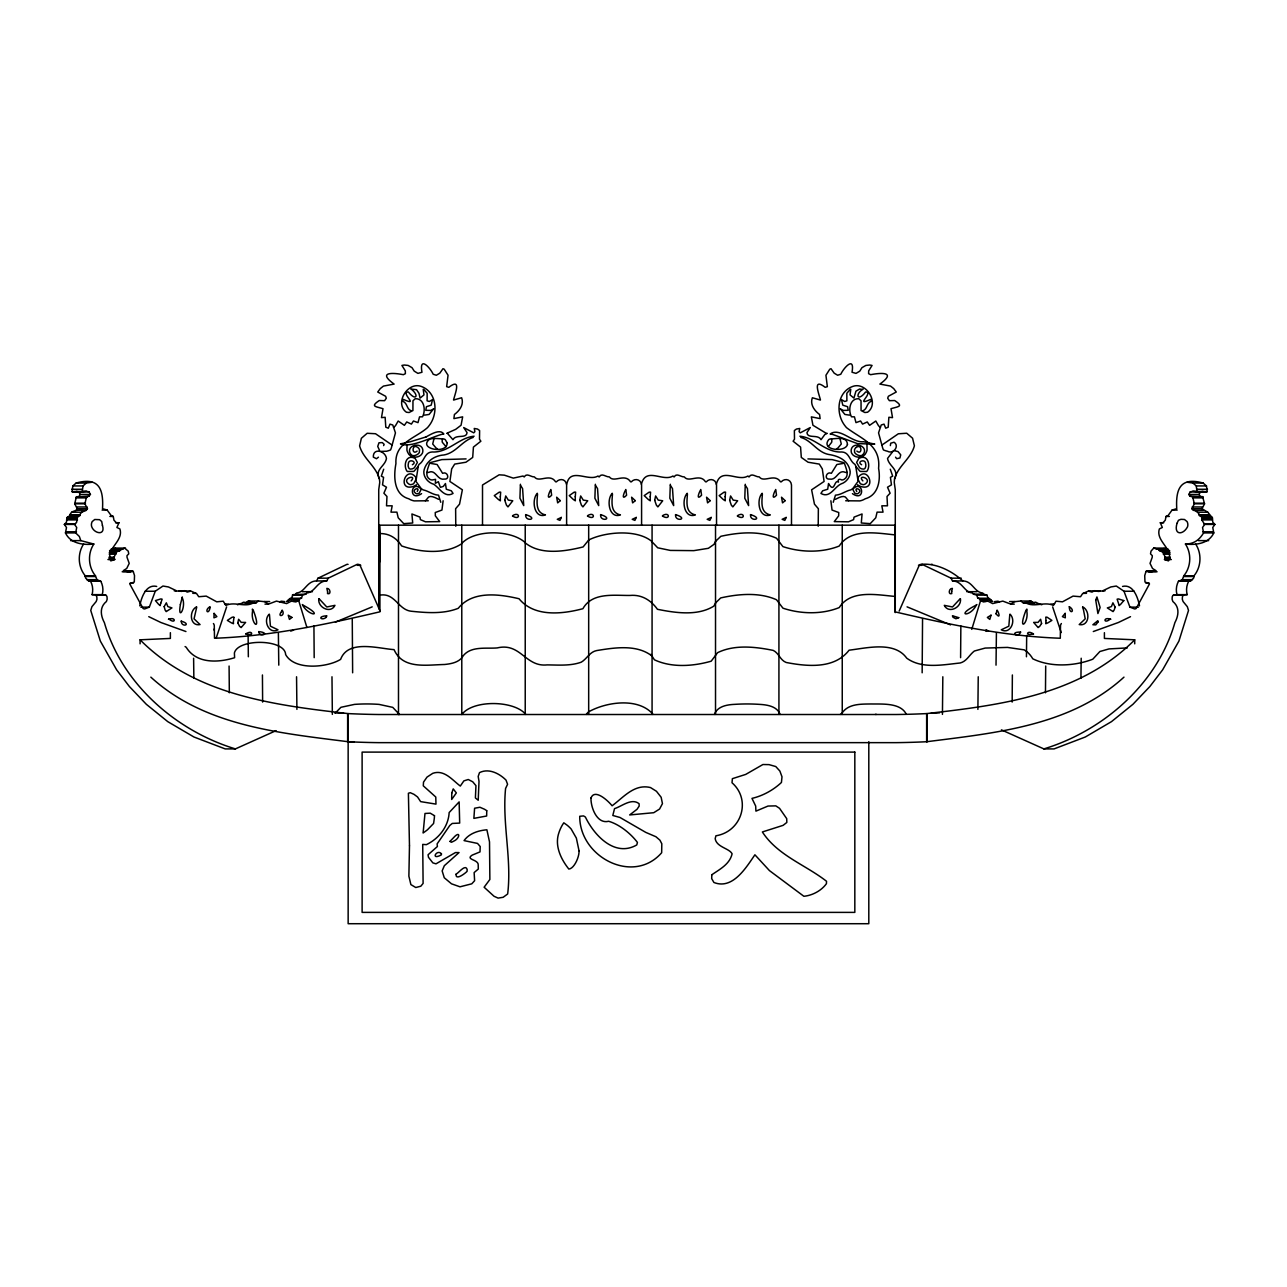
<?xml version="1.0" encoding="UTF-8"?>
<svg xmlns="http://www.w3.org/2000/svg" width="1287" height="1287" viewBox="0 0 1287 1287"><rect width="100%" height="100%" fill="white"/><g stroke="black" fill="none" stroke-linecap="round" stroke-linejoin="round"><path stroke-width="1.5" d="M922.152 672.795L922.554 618.629M1012.161 702.075L1012.37 674.967M818.21 526.254L818.355 508.703L814.462 504.15L811.614 489.816L824.082 481.467L822.313 468.902L819.304 464.092L808.059 462.226L801.302 457.432L800.578 447.088L793.114 441.216L794.497 439.205L794.369 430.55L796.428 429.054L799.774 428.458L799.082 431.628L800.273 432.834L810.295 427.541L806.949 432.609C807.544 439.157 818.049 433.832 821.026 439.687L824.87 434.475L827.235 433.333M960.601 657.657L960.858 625.965M1045.462 692.792L1045.704 666.039M942.438 714.382L942.824 676.769M977.895 709.378L978.233 676.769M1026.447 656.772L1026.688 635.456M996.025 665.154L996.411 632.979M1080.935 678.265L1081.193 658.236M318.806 598.777C317.503 607.593 330.807 614.06 334.958 605.34L326.769 606.981L319.208 598.857M109.685 551.93L116.49 551.93L124.582 548.085L128.25 551.158L128.748 553.877L126.979 555.646L127.043 557.368L129.215 563.384L126.721 568.484L123.439 570.559L127.847 571.766L133.237 571.396L134.524 575.627L134.298 581.965L129.762 583.928L143.098 608.478A3.829 3.652 -90 0 0 144.691 608.928L149.324 607.142L155.26 591.248L162.95 586.035L168.436 586.952L177.107 591.071L184.829 590.701L187.21 592.1L190.959 591.071L196.75 593.757L198.729 596.734L206.21 596.106L216.763 601.833L223.23 601.174L225.836 605.421C234.99 601.093 245.672 608.156 254.054 602.445A4.006 3.813 -90 0 1 255.614 603.088L258.542 601.029L265.074 601.737L268.388 604.134L276.464 601.109L286.599 603.587L289.511 602.075A9.17 8.736 -90 0 1 291.65 601.206L295.913 601.817C302.847 599.243 288.304 598.294 286.534 601.608M440.765 502.284L438.545 495.189C432.577 494.771 428.716 491.071 423.085 489.848A17.632 17.632 0 0 1 421.074 488.416L415.91 481.322L418.211 466.473A7.111 7.111 0 0 1 419.031 464.382C424.597 461.068 424.501 452.284 432.11 451.978C448.278 452.976 458.832 437.58 474.131 436.213M269.466 614.526L270.415 626.19L277.992 629.793C268.983 634.845 262.661 620.495 269.192 614.189M1163.705 522.747L1160.311 522.747L1162.338 527.477L1159.378 528.925C1155.324 541.328 1174.146 549.018 1168.467 560.891L1164.526 559.555L1165.185 557.207L1163.223 552.75L1158.895 549.485L1153.715 548.101L1150.996 551.158L1150.514 553.877L1152.283 555.646L1152.203 557.368L1150.031 563.384L1152.541 568.484L1155.823 570.559L1151.415 571.766L1146.009 571.396L1144.722 575.627L1144.963 581.965L1149.484 583.928L1136.164 608.478A3.829 3.652 -90 0 1 1134.571 608.928L1129.938 607.142L1124.001 591.248L1116.312 586.035L1110.826 586.952L1102.155 591.071L1094.433 590.701L1092.036 592.1L1088.303 591.071L1082.512 593.757L1080.533 596.734L1073.052 596.106L1062.483 601.833L1056.032 601.174L1053.426 605.421C1044.272 601.093 1033.59 608.156 1025.208 602.445A4.006 3.813 -90 0 0 1023.648 603.088L1020.704 601.029L1014.172 601.737L1010.874 604.134L1002.798 601.109L992.663 603.587L989.751 602.075A9.17 8.736 -90 0 0 987.612 601.206L983.348 601.817C976.415 599.243 990.958 598.294 992.727 601.608M894.867 561.727L895.269 553.313M378.442 457.175L376.496 458.719L373.343 457.126C372.812 447.474 385.521 450.707 386.454 458.478C385.167 466.377 374.34 469.465 379.44 479.005A70.978 70.978 0 0 1 379.745 482.464L378.732 489.687L378.748 608.719M115.54 522.747L118.951 522.747L116.908 527.477L119.884 528.925C123.938 541.328 105.1 549.018 110.795 560.891L114.736 559.555L114.076 557.207L116.49 551.93M537.532 493.902C537.017 501.689 535.167 512.676 545.431 514.913C534.25 519.128 531.081 500.016 537.29 493.259M612.483 493.902C611.968 501.689 610.118 512.676 620.398 514.913C609.201 519.128 606.032 500.016 612.242 493.259M687.435 493.902C686.952 501.721 685.038 512.612 695.35 514.913C684.153 519.128 680.984 500.016 687.194 493.259M762.387 493.902C761.904 501.721 760.006 512.612 770.302 514.913C759.121 519.128 755.936 500.016 762.145 493.259M276.11 730.63L235.392 748.905C175.772 730.743 121.863 683.703 104.392 622.667C100.402 615.218 99.582 606.997 106.354 601.56A24.405 23.263 90 0 0 107.159 599.195L107.03 596.798A4.151 3.958 -90 0 0 106.001 595.27L102.268 594.642A17.503 16.683 -90 0 0 100.772 581.274L96.959 579.665L95.447 575.788C88.159 566.988 87.516 553.603 93.822 544.047C82.658 545.286 70.318 543.387 65.46 532.915L66.506 527.509L64.35 524.42L66.49 522.184L66.827 517.889L69.53 515.862C71.332 508.783 80.743 510.36 86.181 510.344L87.452 508.719L84.91 503.796L86.277 497.876L90.428 494.465L89.012 491.827L86.454 491.328L72.056 491.666L72.796 485.939L76.126 483.043C100.064 476.335 103.491 490.572 102.526 508.655L107.175 510.07L111.149 515.476L113.256 516.441L113.98 520.238L116.313 522.699L118.951 522.747M66.827 517.889L77.027 517.889L81.724 512.21L86.181 510.344M1160.311 522.747L1162.933 522.699L1165.282 520.238L1166.006 516.441L1168.113 515.476L1172.087 510.07L1176.736 508.655C1175.771 490.572 1179.198 476.335 1203.136 483.043L1206.466 485.939L1207.206 491.666L1192.808 491.328L1190.25 491.827L1188.834 494.465L1189.944 496.187L1192.695 496.959L1194.352 503.796L1204.552 503.796L1202.01 508.719L1207.737 512.21L1212.434 517.889L1212.772 522.184L1214.912 524.42L1212.74 527.509L1213.802 532.915C1208.927 543.387 1196.604 545.286 1185.44 544.047C1191.746 553.603 1191.086 566.988 1183.815 575.788L1182.303 579.665L1178.474 581.274A17.503 16.683 -90 0 0 1176.978 594.642L1173.261 595.27A4.151 3.958 -90 0 0 1172.232 596.798L1172.103 599.195A24.405 23.263 90 0 0 1172.907 601.56C1179.664 606.997 1178.844 615.218 1174.87 622.667C1157.399 683.703 1103.49 730.743 1043.87 748.905L1001.415 729.858M1189.944 496.187L1202.589 496.685L1204.552 503.796M1214.912 524.42L1204.696 524.42L1201.768 519.9L1202.219 517.889L1212.434 517.889M981.032 600.144L980.903 601.367L979.198 598.552A4.279 4.086 -90 0 0 977.782 598.262L976.753 595.141L973.422 594.144A14.559 13.884 -90 0 0 972.441 592.985C964.156 592.406 962.242 580.92 952.509 580.936L951.029 578.169L921.975 564.301A7.239 6.902 -90 0 0 919.449 564.8L899.163 611.1M991.231 600.144L991.103 601.367L989.413 598.552A4.279 4.086 -90 0 0 987.982 598.262L977.782 598.262M826.479 433.446L812.95 425.273L811.341 416.859L820.109 418.613L819.594 414.511C814.398 410.714 809.845 404.472 812.354 397.763L820.462 400.048C818.822 393.355 812.258 377.413 825.176 387.307L827.348 386.663L825.932 375.257L829.777 369.224L831 368.693L834.185 373.166L837.628 375.241L840.797 374.244C843.725 367.809 854.97 355.405 852.026 372.249L856.032 373.391L859.764 371.155L861.952 367.68L865.845 365.444L869.706 365.025L872.071 365.428L868.677 370.865L868.612 373.664L870.639 374.694C881.482 372.554 896.766 371.895 879.89 384.073L890.54 386.084L893.709 388.594L896.267 392.02L888.4 396.251L887.676 398.214L889.381 400.691L894.674 400.53C904.182 406.756 898.036 406.483 891.006 408.703L892.518 417.632L888.867 417.278L888.207 427.171L885.697 428.201L884.024 424.131L881.209 425L878.554 432.866L882.625 447.812A38.16 38.16 0 0 0 883.332 449.71L883.638 450.016A25.386 25.386 0 0 0 887.435 451.238C893.242 454.568 899.822 446.074 894.079 442.213L890.717 443.211L890.363 445.608M1187.097 482.239L1192.936 483.043L1196.266 485.939L1197.007 491.666L1192.808 491.328M895.269 612.596L895.269 489.671L894.256 482.464A70.978 70.978 0 0 1 894.545 479.005C899.645 469.465 888.834 466.377 887.531 458.478L892.888 451.399M443.13 500.772L441.94 510.054L435.263 512.516L435.344 515.862L439.704 521.605L425.498 521.814L420.366 519.61L419.98 517.133L411.92 513.963L412.709 522.989L403.748 523.648L398.214 517.792L396.911 512.146L390.975 512.146L392.181 505.807L386.534 505.807L386.969 496.492L383.896 493.211L386.486 487.226L382.529 484.845L383.574 477.316L381.306 476.158L383.703 469.224M381.097 451.399L386.567 451.238A25.386 25.386 0 0 0 390.363 450.016L390.653 449.71A38.16 38.16 0 0 0 391.377 447.812L395.447 432.882L392.808 425.016L389.993 424.131L388.304 428.201L385.794 427.171L385.135 417.294L381.483 417.632L383.011 408.719C376.045 406.435 369.771 406.821 379.279 400.53L384.604 400.691L386.309 398.23L385.617 396.283L377.734 392.02L380.26 388.626L383.429 386.1L394.112 384.089C377.268 371.911 392.438 372.538 403.346 374.694L405.373 373.68L405.325 370.897L401.914 365.428L404.263 365.025L408.108 365.428L412.017 367.664L414.221 371.123L417.921 373.375L421.959 372.265C419.015 355.437 430.244 367.76 433.188 374.244L436.341 375.257L439.8 373.182L442.985 368.709L444.208 369.208L448.053 375.225L446.653 386.647L448.793 387.323C461.727 377.413 455.18 393.323 453.523 400.048L461.631 397.763C464.157 404.456 459.604 410.714 454.408 414.494L453.893 418.613L462.66 416.843L461.052 425.257L455.695 429.343L446.75 433.333M100.788 581.274L88.465 580.791L85.602 578.056L85.248 575.788C77.96 566.988 77.3 553.603 83.607 544.047M715.492 541.57L713.947 544.385L708.365 548.31L693.806 550.643L670.302 550.418L657.721 547.795L652.075 541.859M1202.219 517.889L1197.537 512.21L1191.81 508.719L1194.352 503.796M407.03 444.868L406.933 450.08A8.816 8.816 0 0 0 407.834 452.557C410.135 458.51 419.433 458.622 422.329 453.297A6.644 6.644 0 0 0 422.635 449.083C421.074 442.68 409.379 444.61 409.459 450.82A7.69 7.69 0 0 0 410.456 453.877L412.467 455.662L414.494 455.614A9.122 9.122 0 0 0 417.841 454.166L419.369 452.557L419.482 449.726A5.293 5.293 0 0 0 417.632 447.313C411.743 443.162 411.599 455.759 417.117 451.126M288.015 600.144L288.143 601.367L289.848 598.552A4.279 4.086 -90 0 1 291.264 598.262L293.291 594.61L305.823 594.144A14.559 13.884 -90 0 1 306.805 592.985C315.106 592.406 317.02 580.92 326.737 580.936L328.233 578.169L357.287 564.301A7.239 6.902 -90 0 1 359.813 564.8L380.099 611.1M306.901 627.461L298.745 600.788L300.048 598.552A4.279 4.086 -90 0 1 301.464 598.262L302.493 595.141L305.823 594.144M335.087 713.255L340.926 707.303L354.504 704.391A94.369 52.091 0 0 1 379.038 704.391L392.76 707.367L399.437 714.446M442.487 439.35L442.229 440.186A4.07 4.07 0 0 0 442.406 442.39L446.106 446.734M75.981 510.344L77.252 508.719L74.694 503.796L76.351 496.959L89.318 496.187M971.765 629.375L980.517 600.788M86.454 491.328L82.255 491.666L82.995 485.939L86.326 483.043L92.149 482.239M1195.639 544.047C1201.945 553.603 1201.302 566.988 1194.014 575.788L1193.66 578.056L1190.797 580.791L1178.474 581.274M1185.44 544.047C1194.288 543.951 1199.468 539.687 1203.586 532.915L1213.802 532.915M216.184 638.03L226.609 606.917M65.46 532.915L75.66 532.915L76.721 527.509L74.549 524.42L64.35 524.42M77.027 517.889L76.689 522.184L74.549 524.42M196.702 607.223L194.047 618.838L200.048 624.565C189.865 626.689 188.642 610.891 196.541 606.82M139.752 605.855C141.28 598.021 145.817 583.831 156.692 586.438M550.595 490.057C548.793 493.098 546.155 500.949 551.656 495.222L550.836 489.494M625.546 490.057C623.745 493.098 621.106 500.949 626.608 495.222L625.788 489.494M700.514 490.057C698.696 493.098 696.058 500.949 701.576 495.222L700.739 489.494M775.466 490.057C773.648 493.098 771.026 500.949 776.528 495.222L775.691 489.494M566.618 524.999L566.618 485.006C569.61 466.393 587.998 482.03 597.956 476.029A3.99 3.99 0 0 1 599.098 476.978C601.753 472.426 605.759 477.139 609.394 476.93C613.899 483.172 624.79 472.86 630.566 481.788L631.29 481.869C634.732 477.895 641.103 479.231 641.586 485.006L641.586 524.999M641.393 484.25C645.897 466.409 662.869 482.239 672.908 476.029A3.99 3.99 0 0 1 674.05 476.978C676.705 472.426 680.726 477.139 684.346 476.93C688.851 483.172 699.758 472.86 705.517 481.788L706.257 481.869C709.684 477.895 716.055 479.231 716.537 485.006L716.537 524.999M716.344 484.25C720.849 466.409 737.821 482.239 747.86 476.029A3.99 3.99 0 0 1 749.002 476.978C751.672 472.426 755.678 477.139 759.298 476.93C763.802 483.172 774.71 472.86 780.469 481.788L781.209 481.869C784.636 477.895 791.006 479.231 791.489 485.006L791.489 524.887M894.545 479.005C897.988 465.974 910.955 458.735 914.397 445.801L912.563 438.207L906.724 433.236L898.342 433.783L881.852 445.109M433.928 438.915L432.705 444.031L436.148 448.085A23.472 23.472 0 0 0 437.371 448.825L437.483 448.873M348.069 564.382A7.239 6.902 -90 0 0 347.088 564.301L318.034 578.169L316.538 580.936C306.805 580.92 304.906 592.406 296.605 592.985A14.559 13.884 90 0 0 295.624 594.144M1200.144 496.187L1199.034 494.465L1200.449 491.827L1203.007 491.328M715.524 603.104L713.818 606.145C697.522 616.232 675.53 612.902 657.448 609.298C651.029 600.321 641.763 594.353 629.97 595.447C613.835 595.608 592.149 592.117 582.898 608.703C562.017 614.237 534.121 617.213 519.047 598.745C499.002 593.999 472.409 590.54 458.269 608.301C443.436 614.205 426.737 612.821 411.164 611.228C398.117 609.781 394.996 592.487 379.922 595.157M214.141 630.163L214.237 628.925M433.622 408.816L429.118 414.43L424.469 415.154M714.446 714.382C717.422 706.193 727.235 704.649 734.974 704.343A103.25 56.998 0 0 1 759.008 704.343C766.762 704.745 777.01 706.08 780.115 714.382M715.524 602.976L720.704 597.924C738.706 593.87 759.298 592.117 776.495 599.742L782.963 608.188C800.691 614.06 821.766 614.639 839.221 607.577C850.787 589.349 876.817 594.884 895.108 596.428M715.524 541.377L720.849 536.293C738.835 532.368 759.443 530.469 776.56 538.256L782.914 546.605C800.675 552.477 821.717 553.008 839.204 546.042C850.771 528.04 876.769 533.091 895.108 534.893M79.118 496.187L80.212 494.465L90.428 494.465M588.674 540.057L583.108 546.943C564.993 551.415 540.733 555.453 525.225 542.873M298.745 600.788L298.23 600.144M960.054 598.857L952.493 606.981L944.304 605.34C948.439 614.06 961.759 607.593 960.456 598.777M586.293 714.382L586.775 713.77A20.077 11.084 0 0 0 587.065 713.4L587.21 713.223A17.551 9.685 0 0 1 588.626 711.856C606.08 701.962 637.725 697.313 652.589 713.786A42.664 23.536 0 0 0 652.895 714.382M461.776 543.468C474.453 529.295 511.164 529.6 525.225 542.631M418.243 466.361L413.867 471.412L407.255 471.492C403.507 467.261 405.083 456.097 412.323 457.4A11.905 11.905 0 0 1 415.202 458.526L417.39 462.435L414.462 467.631A6.66 6.66 0 0 1 412.097 468.902L410.489 469.079A2.14 2.14 0 0 1 408.767 467.969L408.236 466.457A6.692 6.692 0 0 1 408.333 463.883C408.252 458.124 418.082 461.727 412.371 464.736M383.623 445.608L384.121 444.288L382.303 442.583L378.973 442.792L377.734 446.412L379.633 450.659M1110.343 619.047C1104.021 624.308 1103.12 617.792 1108.557 618.693A15.219 14.495 -90 0 1 1110.343 619.047L1110.826 619.24M1163.207 548.922L1164.88 548.085L1168.226 549.163M461.776 543.693C444.819 554.89 420.045 552.332 401.641 545.945C396.83 538.352 389.414 533.365 379.922 533.574L379.52 525.176L895.269 525.176L894.867 611.808C949.275 624.533 1004.278 636.293 1060.295 638.239L1060.52 625.289A16.892 9.331 0 0 1 1061.373 623.535M828.41 446.396L831.595 442.39A4.07 4.07 0 0 0 831.756 440.186L831.515 439.35M425.321 500.772L426.737 499.34A29.102 29.102 0 0 0 427.397 498.391C429.568 494.224 435.649 497.892 438.545 499.324M976.334 605.083C970.108 617.647 954.327 615.958 976.334 605.083L976.93 604.552M417.245 491.473C420.736 486.213 410.714 489.623 415.428 493.082A3.893 3.893 0 0 0 416.763 493.806L419.112 493.371L420.881 490.009A2.574 2.574 0 0 0 420.962 488.883C410.65 479.005 408.285 502.799 421.573 493.661M1134.716 643.838L1134.716 639.816C1079.632 695.237 1000.546 705.163 926.64 713.593A460.939 254.408 0 0 1 896.138 714.51L378.668 714.51A460.939 254.408 0 0 1 348.15 713.593C274.26 705.163 195.157 695.237 140.09 639.816L140.09 643.838M588.674 539.993C604.97 531.821 637.049 528.86 652.075 541.634M1204.696 524.42L1202.541 527.509L1203.586 532.915M245.656 634.073L246.058 633.751A15.267 14.559 90 0 1 247.699 632.898C252.686 630.453 253.829 636.824 246.058 633.751M1123.969 677.139C1070.334 726.109 995.366 732.947 926.64 741.73A460.939 254.408 0 0 1 896.138 742.647L378.668 742.647A460.939 254.408 0 0 1 348.15 741.73C279.424 732.947 204.472 726.109 150.836 677.139M290.733 631.113L293.581 630.099M416.505 484.749L416.28 484.926A16.345 16.345 0 0 1 413.32 486.454C396.702 491.714 405.791 464.044 416.151 477.686A3.555 3.555 0 0 1 416.039 479.279L413.626 483.799L410.891 484.7A5.148 5.148 0 0 1 408.767 483.992C400.852 478.41 417.535 473.825 411.148 480.888M433.269 409.202L430.63 410.424L425.772 410.312L426.415 406.708L431.193 405.164L432.512 399.613L429.327 401.48L427.107 400.82L427.171 393.275L423.97 389.607L423.214 389.269L423.97 394.9L420.077 398.101L418.999 393.339L416.538 389.688L410.81 389.076M256.016 602.911L245.415 603.088A4.006 3.813 -90 0 0 243.854 602.445L237.5 604.777M1097.891 591.473L1100.337 591.248M111.036 549.163L114.382 548.085L125.547 548.101M1033.204 633.751C1025.433 636.824 1026.576 630.453 1031.563 632.898A15.267 14.559 -90 0 1 1033.204 633.751L1033.59 634.073M1103.056 591.28L1105.05 590.781M863.175 389.076C854.536 394.192 857.592 402.429 865.62 391.972L867.197 392.117C871.042 395.093 855.163 406.225 870.688 399.388L871.331 401.254C866.457 402.783 867.47 409.427 862.789 410.762M856.354 447.313C862.258 443.162 862.387 455.759 856.885 451.126M836.518 448.873L836.614 448.825A23.472 23.472 0 0 0 837.853 448.085L841.296 444.031L840.057 438.915M835.456 499.324C838.352 497.892 844.417 494.224 846.589 498.391A29.102 29.102 0 0 0 847.264 499.34L848.664 500.772M1130.501 616.666L1118.403 622.49L1093.306 631.531M994.497 601.624L997.811 601.206A9.17 8.736 -90 0 1 999.532 601.849M1028.957 601.592L1030.919 601.029L1033.847 603.088A4.006 3.813 -90 0 1 1035.408 602.445L1041.762 604.777M245.415 603.088L248.343 601.029L258.542 601.029M335.408 622.12L372.2 606.853M168.436 619.24L168.903 619.047A15.219 14.495 -90 0 1 170.704 618.693C176.142 617.792 175.241 624.308 168.903 619.047M178.909 591.248L190.412 590.91M399.388 714.382L398.487 714.382M849.533 415.154L844.883 414.43L840.379 408.816M1050.755 604.263L1054.552 603.748M473.214 437.403C462.13 440.765 455.968 452.863 443.999 454.954C435.07 455.582 426.866 460.537 424.195 469.562C422.313 475.917 427.702 482.689 433.783 484.266C439.768 488.159 444.626 498.342 453.056 493.436L451.319 490.797L446.299 489.237L445.463 483.526L443.339 486.389L440.379 487.355L438.368 481.708L435.36 483.285L435.553 479.343L432.126 480.003A6.548 6.548 0 0 1 429.858 479.343C424.227 475.997 427.895 468.42 429.424 463.738A16.538 16.538 0 0 1 430.019 462.693L441.795 459.604L466.087 458.912M876.302 714.382L875.417 714.382M1122.554 586.438C1133.445 583.831 1137.965 598.021 1139.51 605.855M1009.603 601.544L1015.041 601.544M174.212 590.781L176.206 591.28M428.314 500.772L414.141 500.9A15.862 15.862 0 0 1 408.816 498.809C393.661 494.594 393.5 476.512 395.929 463.593C394.659 442.631 415.363 438.368 427.541 427.59A86.47 86.47 0 0 0 429.456 425.209C438.594 412.982 436.808 391.779 420.929 386.309C407.207 381.708 394.337 403.748 406.435 412.242L409.105 412.516L412.918 410.553L412.966 400.788L415.186 398.713C424.308 398.23 425.997 410.376 422.538 416.779L419.546 416.859L418.002 422.635L413.449 420.994L411.406 424.099L406.74 421.959L404.391 425.337L398.182 421.026L395.608 425.482A14.254 14.254 0 0 1 393.999 427.171L393.532 427.075M264.205 601.544L269.643 601.544M1173.261 595.27L1187.193 594.642A17.503 16.683 -90 0 1 1188.689 581.274M880.469 427.075L880.002 427.171A14.254 14.254 0 0 1 878.377 425.482L875.803 421.026L869.594 425.337L867.261 421.959L862.596 424.099L860.553 420.994L855.984 422.635L854.439 416.859L851.447 416.779C847.988 410.376 849.693 398.23 858.799 398.713L861.035 400.788L861.067 410.553L864.896 412.516L867.551 412.242C879.664 403.748 866.778 381.708 853.072 386.309C837.177 391.779 835.408 412.982 844.545 425.209A86.47 86.47 0 0 0 846.444 427.59C861.1 438.98 881 444.562 878.587 468.355C880.823 480.324 878.329 495.141 865.17 498.809A15.862 15.862 0 0 1 859.861 500.9L845.688 500.772M843.435 463.4L836.856 464.51L831.386 473.31C826.254 470.945 823.696 479.906 829.825 479.102C836.856 480.469 838.191 469.015 845.318 472.361A8.253 8.253 0 0 0 846.685 472.393L847.007 472.361M302.928 605.083C325.643 617.1 308.301 616.698 302.332 604.552M185.071 646.557L185.28 646.669A6.194 3.411 0 0 1 186.261 647.361C196.525 664.076 218.645 662.708 234.604 657.705L234.395 652.992C237.886 638.32 285.087 638.867 285.634 654.568C294.594 670.817 327.461 667.551 340.621 659.362C348.069 639.253 377.976 648.503 394.063 649.629C402.751 669.497 426.27 664.864 444.61 664.494C451.528 663.77 459.7 662.306 463.352 655.598C471.348 645.897 486.132 648.841 497.2 647.924C520.849 642.31 525.241 667.245 547.168 664.896C558.494 664.977 570.382 666.103 581.241 662.178C586.856 658.944 589.671 651.914 596.637 650.578C614.494 647.667 636.775 644.079 652.075 656.064M939.526 712.869L931.161 713.207M1127.315 647.908L1108.992 648.921L1099.886 651.512L1092.792 659.201C1074.516 666.199 1050.755 667.551 1032.817 658.815C1030.662 655.163 1027.959 652.075 1024.211 649.855L1007.464 647.409L985.182 648.069L974.388 651.013C969.288 654.842 966.875 661.228 960.231 662.982C942.856 664.768 921.733 669.176 906.74 658.172C894.417 640.926 867.068 648.021 849.082 650.192C834.571 669.047 807.737 666.634 786.148 662.467C780.067 660.086 778.973 653.217 773.246 650.402C755.276 646.75 734.507 644.401 717.599 652.67L711.196 661.18C693.178 666.344 671.653 667.905 654.407 659.797L652.107 656.209M807.914 458.912L832.206 459.604L843.982 462.693A16.538 16.538 0 0 1 844.578 463.738C846.09 468.42 849.774 475.997 844.127 479.343A6.548 6.548 0 0 1 841.875 480.003C839.784 478.828 837.242 478.893 838.464 482.11C834.201 478.619 834.7 494.337 828.522 483.526L827.718 489.221L822.666 490.797L820.929 493.436C830.002 498.696 834.266 486.969 841.215 483.848C846.862 482.11 851.592 475.466 849.806 469.562C847.103 459.507 837.644 455.823 828.458 454.424C817.165 452.155 811.502 440.347 800.771 437.403M140.09 639.816L170.383 638.432L170.383 632.689M76.126 483.043L86.326 483.043M1192.936 483.043L1203.136 483.043M72.796 485.939L82.995 485.939M1196.266 485.939L1206.466 485.939M71.75 489.269L81.966 489.269M1197.296 489.269L1207.496 489.269M72.056 491.666L89.012 491.827M1190.25 491.827L1207.206 491.666M73.005 492.261L83.221 492.261M1196.041 492.261L1206.241 492.261M1188.834 494.465L1199.034 494.465M76.673 496.685L86.872 496.685M1192.389 496.685L1202.589 496.685M76.351 496.959L86.551 496.959M1192.695 496.959L1202.911 496.959M76.078 497.876L86.277 497.876M1192.969 497.876L1203.184 497.876M75.322 503.185L85.521 503.185M1193.741 503.185L1203.94 503.185M74.694 503.796L84.91 503.796M76.834 506.965L87.033 506.965M1192.229 506.965L1202.428 506.965M77.252 508.719L87.452 508.719M1191.81 508.719L1202.01 508.719M102.075 510.07L107.175 510.07M1172.087 510.07L1177.187 510.07M1193.065 510.344L1203.281 510.344M71.525 512.21L81.724 512.21M1197.537 512.21L1207.737 512.21M69.981 514.736L80.18 514.736M1199.082 514.736L1209.281 514.736M69.948 515.186L80.148 515.186M1199.114 515.186L1209.313 515.186M69.53 515.862L79.73 515.862M1199.516 515.862L1209.732 515.862M109.862 516.441L113.256 516.441M1166.006 516.441L1169.4 516.441M67.391 517.052L77.606 517.052M1201.656 517.052L1211.855 517.052M67.149 518.468L77.365 518.468M1201.897 518.468L1212.097 518.468M67.294 519.9L77.493 519.9M1201.768 519.9L1211.968 519.9M65.347 523.777L75.563 523.777M1203.699 523.777L1213.898 523.777M66.297 531.772L76.496 531.772M1202.766 531.772L1212.965 531.772M70.592 540.62L80.791 540.62L93.822 544.047M1198.47 540.62L1208.67 540.62M1153.715 548.101L1163.915 548.101M112.918 548.873L123.118 548.873M1156.144 548.873L1166.344 548.873M111.856 549.485L120.351 549.485M1158.895 549.485L1167.406 549.485M111.535 549.951L120.029 549.951M1159.217 549.951L1167.727 549.951M109.829 550.434L120.029 550.434M1159.233 550.434L1169.433 550.434M109.54 550.868L119.755 550.868M1159.507 550.868L1169.706 550.868M1162.772 551.93L1169.577 551.93M109.234 552.75L116.039 552.75M1163.223 552.75L1170.028 552.75M109.186 554.198L115.975 554.198M1163.271 554.198L1170.076 554.198M108.977 557.207L114.076 557.207M1165.185 557.207L1170.285 557.207M109.057 558.333L114.173 558.333M1165.089 558.333L1170.189 558.333M107.931 559.555L114.736 559.555M1164.526 559.555L1171.331 559.555M921.975 564.301C936.598 563.062 952.75 571.525 962.724 580.936C972.441 580.92 974.356 592.406 982.657 592.985A14.559 13.884 90 0 1 983.638 594.144L986.968 595.141L987.982 598.262M357.368 565.315L360.778 565.315M918.484 565.315L921.878 565.315M123.729 571.09L132.239 571.09M1147.023 571.09L1155.517 571.09M123.037 571.396L133.237 571.396M1146.009 571.396L1156.225 571.396M122.168 571.766L130.679 571.766M1148.583 571.766L1157.093 571.766M85.248 575.788L95.447 575.788M1183.815 575.788L1194.014 575.788M85.119 576.528L95.318 576.528M1183.927 576.528L1194.143 576.528M318.034 578.169L328.233 578.169M951.029 578.169L961.228 578.169M86.76 579.665L96.959 579.665M1182.303 579.665L1192.502 579.665M88.465 580.791L98.665 580.791M1180.597 580.791L1190.797 580.791M316.538 580.936L326.737 580.936M952.509 580.936L962.724 580.936M130.067 583.043L133.462 583.043M1145.784 583.043L1149.194 583.043M1088.85 590.91L1099.05 590.91M145.061 591.248L155.26 591.248M1124.001 591.248L1134.201 591.248M302.236 591.682L312.451 591.682M966.81 591.682L977.01 591.682M192.76 593.339L196.155 593.339M1083.107 593.339L1086.501 593.339M973.422 594.144L983.638 594.144M90.573 581.274A17.503 16.683 -90 0 1 92.069 594.642L102.268 594.642M1176.978 594.642L1187.193 594.642M92.069 594.642L106.001 595.27M292.294 595.141L302.493 595.141M976.753 595.141L986.968 595.141M291.264 598.262L301.464 598.262M288.658 599.436L298.857 599.436M980.388 599.436L990.604 599.436M293.645 600.788L297.04 600.788M982.206 600.788L985.617 600.788M1020.704 601.029L1030.919 601.029M293.243 601.367L296.654 601.367M982.608 601.367L986.003 601.367M242.76 602.477L252.96 602.477M1026.302 602.477L1036.502 602.477M1023.245 602.911L1033.847 603.088M264.977 604.134L268.388 604.134M1010.874 604.134L1014.269 604.134M140.814 607.142L149.324 607.142M1129.938 607.142L1138.448 607.142M348.15 741.73L354.182 741.73M235.392 748.905L225.193 748.905L193.951 737.001L167.76 721.637L146.348 704.311L129.392 686.534L116.618 669.819L100.354 641.103L90.75 610.456L91.924 606.676L96.155 601.56A24.405 23.263 90 0 0 96.959 599.195L96.815 596.798A4.151 3.958 -90 0 0 95.801 595.27M1043.87 748.905L1054.069 748.905L1085.311 737.001L1111.485 721.637L1132.914 704.311L1149.87 686.534L1162.644 669.819L1178.908 641.103L1188.512 610.456L1187.322 606.676L1183.107 601.56A24.405 23.263 90 0 1 1182.303 599.195L1182.431 596.798A4.151 3.958 -90 0 1 1183.461 595.27M1134.716 639.816L1104.407 638.432L1104.407 632.689M343.629 713.207L335.28 712.869M224.71 603.748L228.507 604.263M799.87 436.213C815.17 437.58 825.723 452.976 841.875 451.978C849.5 452.284 849.404 461.068 854.954 464.382A7.111 7.111 0 0 1 855.775 466.473L858.091 481.322L852.911 488.416A17.632 17.632 0 0 1 850.9 489.848C845.286 491.071 841.408 494.771 835.456 495.189L833.236 502.284M248.343 601.029L250.305 601.592M426.994 472.361L427.3 472.393A8.253 8.253 0 0 0 428.668 472.361C435.81 469.015 437.13 480.469 444.176 479.102C450.289 479.906 447.731 470.945 442.615 473.31L437.13 464.51L430.55 463.4M737.354 516.071C745.093 520.672 744.787 512.435 739.221 514.768A12.275 12.275 0 0 0 737.515 515.685M662.403 516.071C670.141 520.672 669.819 512.435 664.269 514.768A12.275 12.275 0 0 0 662.564 515.685M587.435 516.071C595.189 520.672 594.867 512.435 589.317 514.768A12.275 12.275 0 0 0 587.612 515.685M512.483 516.071C520.238 520.672 519.916 512.435 514.366 514.768A12.275 12.275 0 0 0 512.644 515.685M76.255 491.328L78.813 491.827L80.212 494.465M894.368 450.659L898.036 451.576L900.739 454.842L899.919 457.979L896.669 458.687L895.559 457.175M392.149 445.109L375.531 433.735L367.165 433.285L361.374 438.288L359.604 445.913C363.143 458.751 375.997 466.023 379.44 479.005M180.212 590.91L181.37 591.473M411.213 410.762C406.515 409.427 407.545 402.783 402.67 401.254L403.314 399.388C418.838 406.225 402.944 395.093 406.805 392.117L408.365 391.972C415.621 401.287 419.659 395.994 411.567 389.398M185.939 631.531L160.859 622.49L148.761 616.666M862.853 480.888C856.466 473.825 873.133 478.41 865.234 483.992A5.148 5.148 0 0 1 863.094 484.7L860.359 483.799L857.962 479.279A3.555 3.555 0 0 1 857.85 477.686C868.194 464.044 877.3 491.714 860.681 486.454A16.345 16.345 0 0 1 857.721 484.926L857.48 484.749M861.614 464.736C855.903 461.727 865.749 458.124 865.652 463.883A6.692 6.692 0 0 1 865.749 466.457L865.234 467.969A2.14 2.14 0 0 1 863.513 469.079L861.888 468.902A6.66 6.66 0 0 1 859.539 467.631L856.611 462.435L858.783 458.526A11.905 11.905 0 0 1 861.679 457.4C868.918 456.097 870.495 467.261 866.73 471.492L860.134 471.412L855.742 466.361M907.062 606.853L950.546 624.887M284.749 601.624L281.451 601.206A9.17 8.736 -90 0 0 279.729 601.849M852.428 493.661C865.701 502.799 863.352 479.005 853.024 488.883A2.574 2.574 0 0 0 853.104 490.009L854.89 493.371L857.239 493.806A3.893 3.893 0 0 0 858.558 493.082C863.287 489.623 853.265 486.213 856.756 491.473M447.506 433.446L452.96 439.687C455.936 433.832 466.441 439.157 467.052 432.625L463.69 427.557L473.729 432.834L474.903 431.644L474.227 428.458L477.557 429.054L479.617 430.55L479.488 439.205L480.871 441.216L473.423 447.088L472.699 457.432L465.942 462.226L454.697 464.092L451.673 468.902L449.903 481.467L462.371 489.816L459.539 504.15L455.63 508.703L455.775 526.254M862.419 389.398L859.587 389.028L855.935 391.2L853.908 398.101L850.031 394.9L850.771 389.269L850.031 389.607L846.83 393.275L846.878 400.82L844.674 401.48L841.489 399.613L842.792 405.164L847.586 406.708L848.23 410.312L843.355 410.424L840.717 409.202M651.737 655.485L650.997 654.327M988.529 631.113L986.164 629.729L986.099 631.37M1082.705 606.82C1090.62 610.891 1089.397 626.689 1079.214 624.565L1085.214 618.838L1083.477 609.781M75.66 532.915L79.36 536.502L80.791 540.62M745.382 485.36L747.441 488.626L748.616 505.598L744.787 498.23L745.27 484.266M670.43 485.36L672.49 488.626L673.664 505.598L669.835 498.23L670.318 484.266M595.479 485.36L597.538 488.626L598.712 505.598L594.884 498.23L595.366 484.266M520.527 485.36L522.586 488.626L523.745 505.598L519.932 498.23L520.415 484.266M525.627 714.301L525.691 714.382A9.25 5.1 0 0 1 525.225 713.802C513.191 700.337 472.94 699.694 461.792 714.51L461.776 525.176M115.331 548.101L116.055 548.922M1010.07 614.189C1016.601 620.495 1010.279 634.845 1001.27 629.793L1008.831 626.19L1009.796 614.526M906.273 714.205C900.578 702.638 882.496 704.166 871.17 703.973C860.826 704.118 848.262 703.619 841.971 713.207A15.653 8.639 0 0 1 840.347 714.382M1082.56 607.223L1083.252 609.169M890.282 469.224L892.679 476.158L890.427 477.316L891.457 484.845L887.515 487.226L890.105 493.211L887.016 496.492L887.467 505.807L881.82 505.807L883.027 512.146L877.074 512.146L875.771 517.792L870.237 523.648L861.293 522.989L862.065 513.963L854.021 517.133L853.619 519.61L848.503 521.814L834.282 521.605L838.657 515.862L838.738 512.516L832.046 510.054L830.871 500.772M566.425 484.25C565.572 478.716 559.523 478.33 556.338 481.869L555.598 481.788C549.839 472.86 538.947 483.172 534.443 476.93C530.807 477.139 526.801 472.426 524.147 476.978A3.99 3.99 0 0 0 523.005 476.029L513.304 478.12L504.327 475.16L499.131 474.823L482.512 485.006L482.512 524.887M1052.653 606.917L1061.228 632.544M866.971 444.868L867.052 450.08A8.816 8.816 0 0 1 866.151 452.557C863.867 458.51 854.568 458.622 851.672 453.297A6.644 6.644 0 0 1 851.367 449.083C852.911 442.68 864.607 444.61 864.542 450.82A7.69 7.69 0 0 1 863.545 453.877L861.534 455.662L859.507 455.614A9.122 9.122 0 0 1 856.145 454.166L854.616 452.557L854.504 449.726A5.293 5.293 0 0 1 856.354 447.313M379.922 561.727L379.52 525.176M278.378 632.979L278.78 665.154M193.613 658.236L193.854 678.265M296.557 676.769L296.911 709.378M248.118 635.456L248.343 656.772M331.982 676.769L332.352 714.382M229.086 666.039L229.327 692.792M352.252 618.629L352.638 672.795M313.931 625.965L314.189 657.657M262.435 674.967L262.628 702.075M927.171 713.706L927.171 741.843M926.64 713.593L926.64 741.73M868.805 741.73L868.805 923.712L348.15 923.712L348.15 713.593M842.245 525.176L842.245 714.382M778.925 525.176L778.925 714.382M715.524 525.176L715.524 714.382M652.075 525.176L652.075 714.382M588.674 525.176L588.674 714.382M525.225 525.176L525.225 714.382M398.487 525.176L398.487 714.51M379.922 533.574L379.922 611.808C325.531 624.533 270.511 636.293 214.511 638.239L214.269 625.289A16.892 9.331 0 0 0 213.433 623.535M347.635 713.706L347.635 741.843M931.193 564.382A7.239 6.902 -90 0 1 932.174 564.301M409.475 845.816L408.88 876.19L410.891 884.603L415.765 887.515L420.817 886.212L423.101 883.413L422.715 844.401L426.383 844.658C438.867 838.641 448.407 826.592 449.163 812.547L459.137 801.898L459.684 823.085L452.268 823.439L449.807 825.466L437.113 843.918L437.403 846.508L428.04 854.777L428.491 857.319L432.85 862.869L435.987 863.834L455.421 852.573L459.025 852.573L444.321 865.717L442.149 870.913L444.272 877.75L451.496 883.815L459.99 886.807L471.782 883.815L474.613 880.71L474.131 872.57L478.297 869.047L478.217 865.234C478.893 859.266 464.929 859.893 472.168 855.131L480.003 851.897L480.212 846.54L477.525 843.419L464.044 840.604C469.288 833.332 478.41 830.517 486.888 829.793L489.51 841.875L489.864 879.488L484.121 887.226L494.031 896.267L498.085 898.101L503.137 897.296L507.657 893.982C511.969 858.944 502.059 823.728 505.582 788.481L507.577 784.266L506.016 780.099C499.372 773.423 488.69 767.985 479.504 772.634L478.185 776.431L479.005 781.322L478.217 800.224L475.402 797.94L475.949 785.649L472.715 781.772L468.259 779.504L463.883 780.871L460.312 786.067C452.3 780.051 444.305 769.32 432.802 773.31L427.027 777.091L423.52 782.11L423.278 785.826L435.778 797.023L435.971 804.118L420.64 801.624L417.535 796.959L413.964 794.32L410.247 792.695L408.397 793.259L409.475 845.816M327.654 592.02L327.509 593.597C331.29 595.173 330.486 588.111 326.85 588.368L327.654 592.02M847.473 444.385C845.607 452.863 820.237 450.257 828.731 439.623A5.808 5.808 0 0 1 830.388 438.899C836.357 438.996 846.91 435.81 847.473 444.385M450.016 841.392L451.335 842.277A19.08 19.08 0 0 0 453.732 841.151C460.408 838.271 460.601 829.536 453.104 838.159A105.647 105.647 0 0 0 450.273 841.119L450.016 841.392M102.413 525.337C105.775 535.971 94.385 533.735 91.795 526.93A6.21 5.92 -90 0 1 91.409 524.823A6.548 6.242 -90 0 1 92.214 521.573L94.739 519.498L99.598 519.675L101.705 521.508L102.413 525.337M233.977 617.39L233.349 621.991A32.851 31.322 90 0 0 233.51 623.728A81.274 77.477 90 0 1 231.499 622.908L227.365 620.398L232.014 617.293A5.792 5.518 -90 0 1 233.462 617.116L233.977 617.39M180.389 604.488C177.316 622.329 186.888 607.046 182.223 597.795L182.336 596.959L180.389 604.488M451.753 793.114L451.689 799.468L456.338 792.921L453.217 788.867L451.753 793.114M486.743 810.762L486.647 816.006L473.873 818.371L474.597 808.236L479.922 807.255L484.572 809.282A42.455 42.455 0 0 1 486.486 810.504L486.743 810.762M590.99 797.972C590.636 807.206 596.927 824.356 608.622 821.267C619.111 824.275 630.566 833.268 637.435 842.438L636.775 844.932C614.896 857.56 594.272 835.536 585.376 817.02L583.542 815.91L579.729 816.28C579.44 857.11 633.333 885.263 661.663 852.734L661.808 843.757L659.925 840.186L655.936 836.743L645.768 832.383L619.964 817.47L612.821 815.475L614.526 808.638C622.055 806.257 631.515 797.747 639.092 803.699L639.172 806.096L637.017 809.298L629.665 814.944L653.732 812.708L659.587 809.024L662.451 803.619L661.148 797.264L656.45 791.28L650.514 787.564C634.33 783.558 623.391 797.473 612.097 805.775C608.22 800.932 594.723 788.191 590.99 797.972M1045.977 620.575L1045.913 621.991A32.851 31.322 90 0 1 1045.736 623.728A81.274 77.477 90 0 0 1047.763 622.908L1051.881 620.398L1047.248 617.293A5.792 5.518 -90 0 0 1045.8 617.116L1045.977 620.575M500.321 496.669L500.305 498.519A58.591 58.591 0 0 0 500.386 500.804A77.381 77.381 0 0 1 498.375 499.469L494.288 495.608L499.195 492.197A4.167 4.167 0 0 1 500.675 492.165L500.321 496.669M575.273 496.669L575.257 498.519A58.591 58.591 0 0 0 575.337 500.804A77.381 77.381 0 0 1 573.326 499.469L569.256 495.608L574.147 492.197A4.167 4.167 0 0 1 575.627 492.165L575.273 496.669M650.225 496.669L650.208 498.519A58.591 58.591 0 0 0 650.289 500.804A77.381 77.381 0 0 1 648.278 499.469L644.208 495.608L649.098 492.197A4.167 4.167 0 0 1 650.578 492.165L650.225 496.669M725.176 496.669L725.16 498.519A58.591 58.591 0 0 0 725.257 500.804A77.381 77.381 0 0 1 723.23 499.469L719.16 495.608L724.05 492.197A4.167 4.167 0 0 1 725.546 492.165L725.176 496.669M579.037 850.82C579.391 856.933 574.147 868.709 568.822 869.047C560.842 859.024 554.407 845.607 558.912 832.721A38.417 38.417 0 0 1 562.628 824.581L563.803 822.811L567.181 825.24A38.015 38.015 0 0 1 571.155 829.005L576.351 838.078L579.037 850.82M711.808 874.758L711.695 878.635L713.915 882.48C732.625 889.896 745.865 867.985 754.906 854.793L769.433 870.591L803.876 896.283C812.483 895.43 821.331 890.749 826.431 883.686L826.544 881.289C805.517 864.832 777.605 855.485 762.371 831.965L783.107 825.353L786.84 822.441L786.711 818.645L779.552 808.333L775.82 805.871L768.017 806.048L755.919 811.132L755.678 806.064L751.978 798.374C762.821 795.881 773.374 790.057 781.434 782.464L781.997 776.801L779.89 771.074L775.788 766.553L769.015 764.623L762.918 764.526L745.736 774.404L732.383 778.667L732.013 782.769C751.528 799.838 741.779 831.595 715.91 835.794L715.17 838.738C716.634 847.296 729.246 848.213 732.11 853.78C729.761 864.253 719.755 869.272 711.808 874.758M214.092 613.384L213.948 617.84L216.859 616.634L214.092 613.384M252.622 611.019C249.984 623.471 262.291 633.687 253.298 610.328A51.416 49.019 -90 0 1 252.381 609.105L252.622 611.019M447.184 442.905C447.329 454.794 416.956 448.809 429.81 439.076C434.362 437.918 439.012 438.819 443.613 438.899A5.808 5.808 0 0 1 445.254 439.623L447.184 442.905M181.226 621.138C181.37 628.153 192.503 624.388 181.226 621.138M434.491 815.701L434.475 816.055A78.636 78.636 0 0 1 434.282 818.629L433.59 823.471L427.557 829.697A88.851 88.851 0 0 1 423.117 832.979L424.983 813.464L430.244 813.175L434.491 815.701M1095.736 600.112L1097.908 613.561L1100.128 607.464L1096.926 596.959L1095.736 600.112M1026.656 610.44C1029.568 622.844 1016.794 633.815 1025.964 610.328A51.416 49.019 90 0 0 1026.865 609.105L1026.656 610.44M1177.042 523.262C1173.422 535.263 1183.026 535.279 1187.467 526.93A6.21 5.92 -90 0 0 1187.837 524.823A6.548 6.242 -90 0 0 1187.048 521.573L1184.507 519.498L1180.935 519.304L1178.442 520.302L1177.042 523.262M210.087 607.496C208.8 615.508 203.7 610.505 209.942 606.676L210.087 607.496M874.597 444.079L857.576 443.645L832.85 434.491A97.281 97.281 0 0 0 830.147 434.009C839.816 426.914 852.332 443.162 863.625 441.731A371.364 371.364 0 0 0 873.535 443.854L874.581 444.063M561.325 517.438L559.958 520.382L557.287 519.304L561.325 517.438M636.277 517.438L634.909 520.382L632.239 519.304L636.277 517.438M711.228 517.438L709.861 520.382L707.19 519.304L711.228 517.438M786.18 517.438L784.829 520.382L782.158 519.304L786.18 517.438M441.457 853.86L441.425 854.246A3.555 3.555 0 0 1 441.2 854.986C430.019 860.778 437.001 848.439 441.457 853.86M951.672 591.425L951.753 593.597C947.956 595.173 948.76 588.111 952.396 588.368L951.672 591.425M258.719 631.611C259.314 638.32 271.493 632.866 258.719 631.611M1115.169 607.207L1114.172 609.941A16.184 15.428 90 0 1 1113.062 611.598L1107.335 607.914L1111.437 606.579L1112.917 602.831L1115.169 607.207M164.173 606.627L165.074 609.941A16.184 15.428 90 0 0 166.184 611.598L171.927 607.914L167.825 606.579L166.345 602.831L164.173 606.627M525.675 514.623C524.79 522.538 539.8 518.983 525.675 514.623M600.627 514.623C599.758 522.538 614.752 518.983 600.627 514.623M675.578 514.623C674.71 522.538 689.719 518.983 675.578 514.623M750.546 514.623C749.661 522.538 764.671 518.983 750.546 514.623M237.789 622.876L239.575 626.319A17.149 16.345 90 0 0 241.152 627.557L245.608 622.425L241.216 622.377L238.626 619.288L237.789 622.876M1041.569 623.487L1039.687 626.319A17.149 16.345 -90 0 1 1038.094 627.557L1033.654 622.425L1038.046 622.377L1040.62 619.288L1041.569 623.487M996.058 613.819C1000.578 619.449 999.227 613.127 997.087 610.118L996.058 613.819M504.794 500.289L506.418 505.051A20.93 20.93 0 0 0 507.979 506.885L512.789 500.772L508.317 500.112L505.711 495.962L504.794 500.289M579.745 500.289L581.386 505.051A20.93 20.93 0 0 0 582.931 506.885L587.741 500.772L583.268 500.112L580.662 495.962L579.745 500.289M654.697 500.289L656.338 505.051A20.93 20.93 0 0 0 657.882 506.885L662.708 500.772L658.22 500.112L655.63 495.962L654.697 500.289M729.649 500.289L731.289 505.051A20.93 20.93 0 0 0 732.834 506.885L737.66 500.772L733.172 500.112L730.582 495.962L729.649 500.289M1069.32 606.676C1069.272 615.218 1076.173 611.084 1069.32 606.676M1123.808 600.595L1120.704 604.246A75.257 71.734 -90 0 1 1119.063 605.63A34.781 33.156 90 0 0 1118.693 603.893L1117.116 599.195A5.486 5.228 -90 0 1 1118.516 598.954L1123.808 600.595M160.73 603.201L160.553 603.893A34.781 33.156 90 0 0 160.199 605.63A75.257 71.734 90 0 1 158.542 604.246L155.437 600.595L160.73 598.954A5.486 5.228 -90 0 1 162.146 599.195L160.73 603.201M1098.068 621.911L1095.8 624.871L1092.872 624.758L1097.827 620.688L1098.068 621.911M1020.607 632.094C1018.258 638.674 1008.702 631.788 1020.607 632.094M991.022 615.202L989.816 619.417L987.354 617.438L991.022 615.202M281.435 611.84C276.448 617.76 286.229 616.2 282.159 610.118L281.435 611.84M958.735 617.663L955.919 618.757L953.136 617.358A3.925 3.748 -90 0 1 952.444 615.749L958.735 617.663M456.097 874.146C455.244 880.887 464.848 873.664 467.068 871.379A22.522 22.522 0 0 0 467.149 869.433C465.427 863.786 458.751 872.859 456.097 874.146M1065.169 613.384L1062.402 616.634L1065.314 617.84L1065.169 613.384M326.11 617.358C321.975 621.106 316.2 616.505 326.818 615.749A3.925 3.748 -90 0 1 326.11 617.358M560.279 500.659L557.673 502.895L556.66 497.2L560.279 500.659M635.247 500.659L632.625 502.895L631.611 497.2L635.247 500.659M710.199 500.659L707.577 502.895L706.563 497.2L710.199 500.659M785.15 500.659L782.528 502.895L781.515 497.2L785.15 500.659M291.908 617.438L289.446 619.417L288.224 615.202L291.908 617.438M426.045 436.937L410.36 441.731A371.364 371.364 0 0 1 400.466 443.854C410.022 448.117 429.054 438.256 441.135 434.491A97.281 97.281 0 0 1 443.854 434.009C440.106 428.507 430.823 434.298 426.045 436.937M854.825 752.107L362.114 752.107L362.114 912.386L854.825 912.386L854.825 752.107"/></g></svg>
